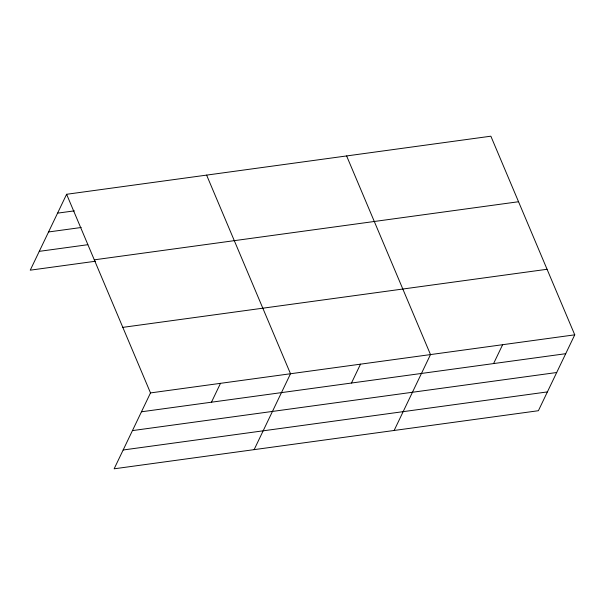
<?xml version="1.0" encoding="UTF-8"?>
<svg xmlns="http://www.w3.org/2000/svg" width="605" height="605" viewBox="0 0 605 605"><rect width="100%" height="100%" fill="white"/><g stroke="black" fill="none" stroke-linecap="round" stroke-linejoin="round"><path stroke-width="0.91" d="M66.611 194.281L150.501 392.917L114.141 468.807L538.389 410.719L574.75 334.83L490.859 136.193L66.611 194.281L30.25 270.17L95.582 261.224M211.463 402.204L220.5 383.328M254.138 449.644L290.506 373.746L206.615 175.11M351.467 383.033L360.504 364.165M394.142 430.473L430.503 354.575L346.62 155.939M493.589 363.575L502.626 344.706M57.573 213.149L74.37 210.85M48.559 231.965L81.221 227.495M39.264 251.355L87.801 244.707M94.297 259.832L518.545 201.737M122.815 327.365L547.064 269.278M150.501 392.917L574.75 334.83M141.457 411.786L565.713 353.698M132.442 430.601L556.691 372.514M123.155 449.991L547.404 391.904"/></g></svg>
